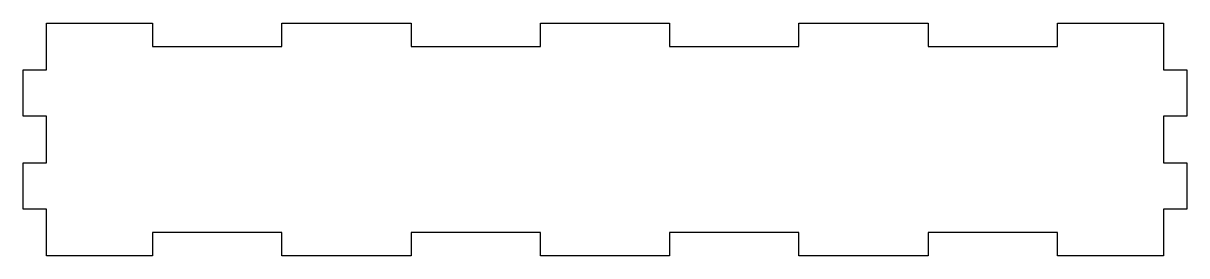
# Model space of a CAD drawing. Header units: millimetres. Extents: x -75 to 75, y -15 to 15.
import ezdxf

# ---------------------------------------------------------------- set-up
doc = ezdxf.new("R2010")
doc.units = ezdxf.units.MM
doc.layers.get('0').update_dxf_attribs({"linetype": 'CONTINUOUS'})

msp = doc.modelspace()

# ---------------------------------------------------------------- linework, layer by layer
msp.add_lwpolyline([(-75, 9), (-72, 9), (-72, 15), (-58.33, 15), (-58.33, 12), (-41.67, 12), (-41.67, 15), (-25, 15), (-25, 12), (-8.33, 12), (-8.33, 15), (8.33, 15), (8.33, 12), (25, 12), (25, 15), (41.67, 15), (41.67, 12), (58.33, 12), (58.33, 15), (72, 15), (72, 9), (75, 9), (75, 3), (72, 3), (72, -3), (75, -3), (75, -9), (72, -9), (72, -15), (58.33, -15), (58.33, -12), (41.67, -12), (41.67, -15), (25, -15), (25, -12), (8.33, -12), (8.33, -15), (-8.33, -15), (-8.33, -12), (-25, -12), (-25, -15), (-41.67, -15), (-41.67, -12), (-58.33, -12), (-58.33, -15), (-72, -15), (-72, -9), (-75, -9), (-75, -3), (-72, -3), (-72, 3), (-75, 3)], close=True)

doc.saveas('drawing.dxf')
